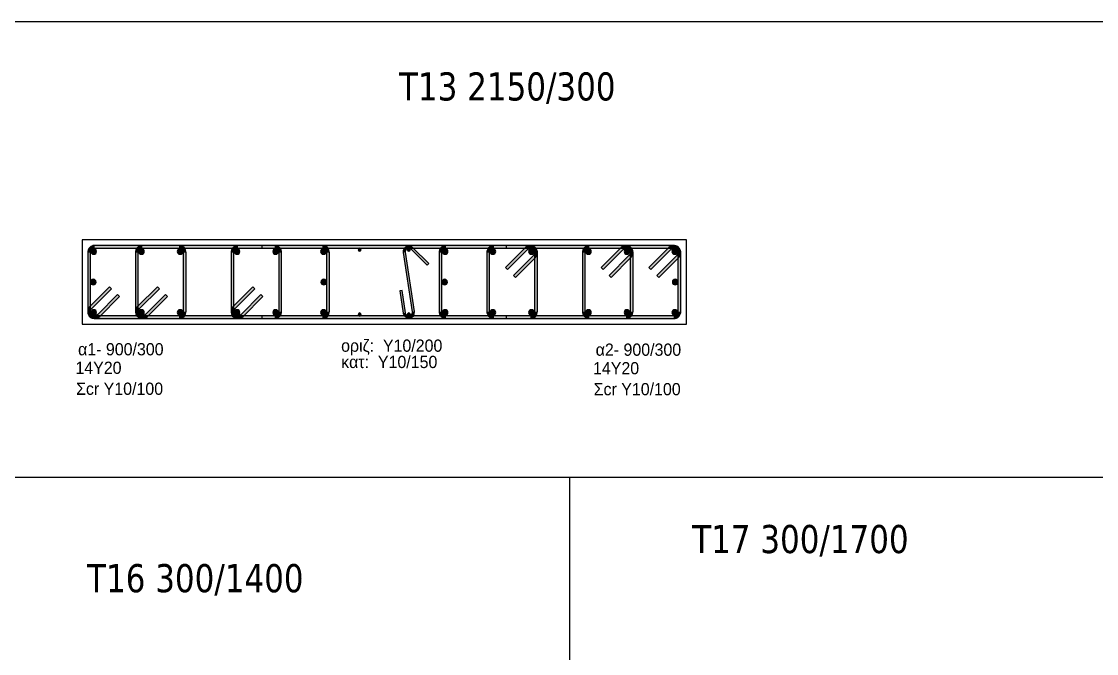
# Model space of a CAD drawing. Header units: millimetres. Extents: x -2171 to 1563, y -1758 to -1505.
# Drawn here: x -568.09 to -548.97, y -1601.49 to -1590.25 of the extents above; entities that cross this region are included whole.
import ezdxf

# ---------------------------------------------------------------- set-up
doc = ezdxf.new("R2010")
doc.units = ezdxf.units.MM
for name, color, linetype in [('-S_TEXT', 3, 'Continuous'), ('Col_Det', 7, 'Continuous'), ('Col_Det_Fill', 7, 'Continuous'), ('Geo_Col_Pro_1', 7, 'Continuous'), ('pinakaki', 153, 'Continuous')]:
    doc.layers.add(name, color=color, linetype=linetype)
doc.styles.add('S1Arl22_b_934_161', font='arial.ttf', dxfattribs={"width": 0.933629, "height": 0.002175})
doc.styles.get("Standard").update_dxf_attribs({"font": 'tahoma.ttf'})

msp = doc.modelspace()

# ---------------------------------------------------------------- hatches: boundary and pattern name
at = {"layer": 'Col_Det_Fill'}
for color, points in [(252, [(-566.7867, -1594.2817), (-566.7867, -1594.2317, 0.4142136), (-566.9117, -1594.3567), (-566.8617, -1594.3567, -0.4142136)]), (12, [(-566.8544, -1594.339, 0.4142136), (-566.8044, -1594.389, 0.4142136), (-566.7544, -1594.339, 0.4142136), (-566.8044, -1594.289, 0.4142136)]), (252, [(-562.7367, -1594.2817), (-562.7367, -1594.2317), (-566.7867, -1594.2317), (-566.7867, -1594.2817)]), (252, [(-565.9367, -1594.2817), (-565.9367, -1594.2317, 0.4142136), (-566.0617, -1594.3567), (-566.0117, -1594.3567, -0.4142136)]), (56, [(-566.0044, -1594.339, 0.4142136), (-565.9544, -1594.389, 0.4142136), (-565.9044, -1594.339, 0.4142136), (-565.9544, -1594.289, 0.4142136)]), (252, [(-565.2867, -1594.2817), (-565.2867, -1594.2317), (-565.9367, -1594.2317), (-565.9367, -1594.2817)]), (56, [(-565.319, -1594.339, 0.4142136), (-565.269, -1594.389, 0.4142136), (-565.219, -1594.339, 0.4142136), (-565.269, -1594.289, 0.4142136)]), (252, [(-565.2117, -1594.3567), (-565.1617, -1594.3567, 0.4142136), (-565.2867, -1594.2317), (-565.2867, -1594.2817, -0.4142136)]), (252, [(-564.2367, -1594.2817), (-564.2367, -1594.2317, 0.4142136), (-564.3617, -1594.3567), (-564.3117, -1594.3567, -0.4142136)]), (56, [(-564.3044, -1594.339, 0.4142136), (-564.2544, -1594.389, 0.4142136), (-564.2044, -1594.339, 0.4142136), (-564.2544, -1594.289, 0.4142136)]), (252, [(-563.5867, -1594.2817), (-563.5867, -1594.2317), (-564.2367, -1594.2317), (-564.2367, -1594.2817)]), (252, [(-559.4601, -1594.2817), (-559.4601, -1594.2317), (-563.8132, -1594.2317), (-563.8132, -1594.2817)]), (56, [(-563.619, -1594.339, 0.4142136), (-563.569, -1594.389, 0.4142136), (-563.519, -1594.339, 0.4142136), (-563.569, -1594.289, 0.4142136)]), (252, [(-563.5117, -1594.3567), (-563.4617, -1594.3567, 0.4142136), (-563.5867, -1594.2317), (-563.5867, -1594.2817, -0.4142136)]), (12, [(-562.769, -1594.339, 0.4142136), (-562.719, -1594.389, 0.4142136), (-562.669, -1594.339, 0.4142136), (-562.719, -1594.289, 0.4142136)]), (252, [(-562.6617, -1594.3567), (-562.6117, -1594.3567, 0.4142136), (-562.7367, -1594.2317), (-562.7367, -1594.2817, -0.4142136)]), (133, [(-562.0989, -1594.3067, 0.4142136), (-562.0739, -1594.3317, 0.4142136), (-562.0489, -1594.3067, 0.4142136), (-562.0739, -1594.2817, 0.4142136)]), (252, [(-561.2983, -1594.3565), (-561.2588, -1594.3506, -0.7233449), (-561.157, -1594.2992), (-561.1287, -1594.271, 0.7233449)]), (133, [(-561.2244, -1594.3067, 0.4142136), (-561.1994, -1594.3317, 0.4142136), (-561.1744, -1594.3067, 0.4142136), (-561.1994, -1594.2817, 0.4142136)]), (252, [(-561.1287, -1594.271), (-561.157, -1594.2992), (-560.8742, -1594.5821), (-560.8459, -1594.5538)]), (252, [(-560.5367, -1594.2817), (-560.5367, -1594.2317, 0.4142136), (-560.6617, -1594.3567), (-560.6117, -1594.3567, -0.4142136)]), (12, [(-560.5044, -1594.339, 0.4142136), (-560.5544, -1594.289, 0.4142136), (-560.6044, -1594.339, 0.4142136), (-560.5544, -1594.389, 0.4142136)]), (252, [(-556.4867, -1594.2817), (-556.4867, -1594.2317), (-560.5367, -1594.2317), (-560.5367, -1594.2817)]), (252, [(-559.6867, -1594.2817), (-559.6867, -1594.2317, 0.4142136), (-559.8117, -1594.3567), (-559.7617, -1594.3567, -0.4142136)]), (56, [(-559.6544, -1594.339, 0.4142136), (-559.7044, -1594.289, 0.4142136), (-559.7544, -1594.339, 0.4142136), (-559.7044, -1594.389, 0.4142136)]), (252, [(-559.0367, -1594.2817), (-559.0367, -1594.2317), (-559.6867, -1594.2317), (-559.6867, -1594.2817)]), (252, [(-559.0897, -1594.3036), (-559.1251, -1594.2683), (-559.4786, -1594.6218), (-559.4433, -1594.6572)]), (252, [(-558.9617, -1594.3567), (-558.9117, -1594.3567, 0.6681786), (-559.1251, -1594.2683), (-559.0897, -1594.3036, -0.6681786)]), (56, [(-558.969, -1594.339, 0.4142136), (-559.019, -1594.289, 0.4142136), (-559.069, -1594.339, 0.4142136), (-559.019, -1594.389, 0.4142136)]), (252, [(-558.9836, -1594.4097), (-558.9483, -1594.4451, 0.6681786), (-559.0367, -1594.2317), (-559.0367, -1594.2817, -0.6681786)]), (252, [(-557.9867, -1594.2817), (-557.9867, -1594.2317, 0.4142136), (-558.1117, -1594.3567), (-558.0617, -1594.3567, -0.4142136)]), (56, [(-557.9544, -1594.339, 0.4142136), (-558.0044, -1594.289, 0.4142136), (-558.0544, -1594.339, 0.4142136), (-558.0044, -1594.389, 0.4142136)]), (252, [(-557.3367, -1594.2817), (-557.3367, -1594.2317), (-557.9867, -1594.2317), (-557.9867, -1594.2817)]), (252, [(-557.3897, -1594.3036), (-557.4251, -1594.2683), (-557.7786, -1594.6218), (-557.7433, -1594.6572)]), (252, [(-557.2617, -1594.3567), (-557.2117, -1594.3567, 0.6681786), (-557.4251, -1594.2683), (-557.3897, -1594.3036, -0.6681786)]), (56, [(-557.269, -1594.339, 0.4142136), (-557.319, -1594.289, 0.4142136), (-557.369, -1594.339, 0.4142136), (-557.319, -1594.389, 0.4142136)]), (252, [(-557.2836, -1594.4097), (-557.2483, -1594.4451, 0.6681786), (-557.3367, -1594.2317), (-557.3367, -1594.2817, -0.6681786)]), (252, [(-556.5397, -1594.3036), (-556.5751, -1594.2683), (-556.9286, -1594.6218), (-556.8933, -1594.6572)]), (252, [(-556.4117, -1594.3567), (-556.3617, -1594.3567, 0.6681786), (-556.5751, -1594.2683), (-556.5397, -1594.3036, -0.6681786)]), (12, [(-556.419, -1594.339, 0.4142136), (-556.469, -1594.289, 0.4142136), (-556.519, -1594.339, 0.4142136), (-556.469, -1594.389, 0.4142136)]), (252, [(-556.4336, -1594.4097), (-556.3983, -1594.4451, 0.6681786), (-556.4867, -1594.2317), (-556.4867, -1594.2817, -0.6681786)]), (252, [(-566.8617, -1594.3567), (-566.9117, -1594.3567), (-566.9117, -1595.4067), (-566.8617, -1595.4067)]), (252, [(-566.0117, -1594.3567), (-566.0617, -1594.3567), (-566.0617, -1595.4067), (-566.0117, -1595.4067)]), (252, [(-565.2117, -1595.4067), (-565.1617, -1595.4067), (-565.1617, -1594.3567), (-565.2117, -1594.3567)]), (252, [(-564.3117, -1594.3567), (-564.3617, -1594.3567), (-564.3617, -1595.4067), (-564.3117, -1595.4067)]), (252, [(-563.5117, -1595.4067), (-563.4617, -1595.4067), (-563.4617, -1594.3567), (-563.5117, -1594.3567)]), (252, [(-562.6617, -1595.4067), (-562.6117, -1595.4067), (-562.6117, -1594.3567), (-562.6617, -1594.3567)]), (252, [(-561.1401, -1595.4128), (-561.1005, -1595.4069), (-561.2588, -1594.3506), (-561.2983, -1594.3565)]), (252, [(-560.6117, -1594.3567), (-560.6617, -1594.3567), (-560.6617, -1595.4067), (-560.6117, -1595.4067)]), (252, [(-559.7617, -1594.3567), (-559.8117, -1594.3567), (-559.8117, -1595.4067), (-559.7617, -1595.4067)]), (252, [(-559.3372, -1594.7633), (-559.3018, -1594.7986), (-558.9483, -1594.4451), (-558.9836, -1594.4097)]), (252, [(-558.9617, -1595.4067), (-558.9117, -1595.4067), (-558.9117, -1594.3567), (-558.9617, -1594.3567)]), (252, [(-558.0617, -1594.3567), (-558.1117, -1594.3567), (-558.1117, -1595.4067), (-558.0617, -1595.4067)]), (252, [(-557.6372, -1594.7633), (-557.6018, -1594.7986), (-557.2483, -1594.4451), (-557.2836, -1594.4097)]), (252, [(-557.2617, -1595.4067), (-557.2117, -1595.4067), (-557.2117, -1594.3567), (-557.2617, -1594.3567)]), (252, [(-556.7872, -1594.7633), (-556.7518, -1594.7986), (-556.3983, -1594.4451), (-556.4336, -1594.4097)]), (252, [(-556.4117, -1595.4067), (-556.3617, -1595.4067), (-556.3617, -1594.3567), (-556.4117, -1594.3567)]), (12, [(-566.8617, -1594.8817, 0.4142136), (-566.8117, -1594.9317, 0.4142136), (-566.7617, -1594.8817, 0.4142136), (-566.8117, -1594.8317, 0.4142136)]), (12, [(-562.7617, -1594.8816, 0.4142136), (-562.7117, -1594.9316, 0.4142136), (-562.6617, -1594.8816, 0.4142136), (-562.7117, -1594.8316, 0.4142136)]), (12, [(-560.5117, -1594.8817, 0.4142136), (-560.5617, -1594.8317, 0.4142136), (-560.6117, -1594.8817, 0.4142136), (-560.5617, -1594.9317, 0.4142136)]), (12, [(-556.4117, -1594.8816, 0.4142136), (-556.4617, -1594.8316, 0.4142136), (-556.5117, -1594.8816, 0.4142136), (-556.4617, -1594.9316, 0.4142136)]), (252, [(-566.4862, -1595.0001), (-566.5215, -1594.9647), (-566.8751, -1595.3183), (-566.8397, -1595.3536)]), (252, [(-565.6362, -1595.0001), (-565.6715, -1594.9647), (-566.0251, -1595.3183), (-565.9897, -1595.3536)]), (252, [(-563.9362, -1595.0001), (-563.9715, -1594.9647), (-564.3251, -1595.3183), (-564.2897, -1595.3536)]), (252, [(-561.318, -1595.035), (-561.3576, -1595.0409), (-561.2983, -1595.4365), (-561.2588, -1595.4306)]), (252, [(-566.7336, -1595.4597), (-566.6983, -1595.4951), (-566.3447, -1595.1415), (-566.3801, -1595.1062)]), (252, [(-565.8836, -1595.4597), (-565.8483, -1595.4951), (-565.4947, -1595.1415), (-565.5301, -1595.1062)]), (252, [(-564.1836, -1595.4597), (-564.1483, -1595.4951), (-563.7947, -1595.1415), (-563.8301, -1595.1062)]), (252, [(-566.8397, -1595.3536), (-566.8751, -1595.3183, 0.6681786), (-566.7867, -1595.5317), (-566.7867, -1595.4817, -0.6681786)]), (252, [(-566.8617, -1595.4067), (-566.9117, -1595.4067, 0.6681786), (-566.6983, -1595.4951), (-566.7336, -1595.4597, -0.6681786)]), (12, [(-566.8544, -1595.4243, 0.4142136), (-566.8044, -1595.4743, 0.4142136), (-566.7544, -1595.4243, 0.4142136), (-566.8044, -1595.3743, 0.4142136)]), (252, [(-565.9897, -1595.3536), (-566.0251, -1595.3183, 0.6681786), (-565.9367, -1595.5317), (-565.9367, -1595.4817, -0.6681786)]), (252, [(-566.0117, -1595.4067), (-566.0617, -1595.4067, 0.6681786), (-565.8483, -1595.4951), (-565.8836, -1595.4597, -0.6681786)]), (56, [(-566.0044, -1595.4243, 0.4142136), (-565.9544, -1595.4743, 0.4142136), (-565.9044, -1595.4243, 0.4142136), (-565.9544, -1595.3743, 0.4142136)]), (56, [(-565.319, -1595.4243, 0.4142136), (-565.269, -1595.4743, 0.4142136), (-565.219, -1595.4243, 0.4142136), (-565.269, -1595.3743, 0.4142136)]), (252, [(-565.2867, -1595.4817), (-565.2867, -1595.5317, 0.4142136), (-565.1617, -1595.4067), (-565.2117, -1595.4067, -0.4142136)]), (252, [(-564.2897, -1595.3536), (-564.3251, -1595.3183, 0.6681786), (-564.2367, -1595.5317), (-564.2367, -1595.4817, -0.6681786)]), (252, [(-564.3117, -1595.4067), (-564.3617, -1595.4067, 0.6681786), (-564.1483, -1595.4951), (-564.1836, -1595.4597, -0.6681786)]), (56, [(-564.3044, -1595.4243, 0.4142136), (-564.2544, -1595.4743, 0.4142136), (-564.2044, -1595.4243, 0.4142136), (-564.2544, -1595.3743, 0.4142136)]), (56, [(-563.619, -1595.4243, 0.4142136), (-563.569, -1595.4743, 0.4142136), (-563.519, -1595.4243, 0.4142136), (-563.569, -1595.3743, 0.4142136)]), (252, [(-563.5867, -1595.4817), (-563.5867, -1595.5317, 0.4142136), (-563.4617, -1595.4067), (-563.5117, -1595.4067, -0.4142136)]), (12, [(-562.769, -1595.4243, 0.4142136), (-562.719, -1595.4743, 0.4142136), (-562.669, -1595.4243, 0.4142136), (-562.719, -1595.3743, 0.4142136)]), (252, [(-562.7367, -1595.4817), (-562.7367, -1595.5317, 0.4142136), (-562.6117, -1595.4067), (-562.6617, -1595.4067, -0.4142136)]), (133, [(-562.0989, -1595.4567, 0.4142136), (-562.0739, -1595.4817, 0.4142136), (-562.0489, -1595.4567, 0.4142136), (-562.0739, -1595.4317, 0.4142136)]), (252, [(-561.2588, -1595.4306), (-561.2983, -1595.4365, 1), (-561.1005, -1595.4069), (-561.1401, -1595.4128, -1)]), (133, [(-561.2244, -1595.4567, 0.4142136), (-561.1994, -1595.4817, 0.4142136), (-561.1744, -1595.4567, 0.4142136), (-561.1994, -1595.4317, 0.4142136)]), (252, [(-560.6117, -1595.4067), (-560.6617, -1595.4067, 0.4142136), (-560.5367, -1595.5317), (-560.5367, -1595.4817, -0.4142136)]), (12, [(-560.5044, -1595.4243, 0.4142136), (-560.5544, -1595.3743, 0.4142136), (-560.6044, -1595.4243, 0.4142136), (-560.5544, -1595.4743, 0.4142136)]), (252, [(-559.7617, -1595.4067), (-559.8117, -1595.4067, 0.4142136), (-559.6867, -1595.5317), (-559.6867, -1595.4817, -0.4142136)]), (56, [(-559.6544, -1595.4243, 0.4142136), (-559.7044, -1595.3743, 0.4142136), (-559.7544, -1595.4243, 0.4142136), (-559.7044, -1595.4743, 0.4142136)]), (56, [(-558.969, -1595.4243, 0.4142136), (-559.019, -1595.3743, 0.4142136), (-559.069, -1595.4243, 0.4142136), (-559.019, -1595.4743, 0.4142136)]), (252, [(-559.0367, -1595.4817), (-559.0367, -1595.5317, 0.4142136), (-558.9117, -1595.4067), (-558.9617, -1595.4067, -0.4142136)]), (252, [(-558.0617, -1595.4067), (-558.1117, -1595.4067, 0.4142136), (-557.9867, -1595.5317), (-557.9867, -1595.4817, -0.4142136)]), (56, [(-557.9544, -1595.4243, 0.4142136), (-558.0044, -1595.3743, 0.4142136), (-558.0544, -1595.4243, 0.4142136), (-558.0044, -1595.4743, 0.4142136)]), (56, [(-557.269, -1595.4243, 0.4142136), (-557.319, -1595.3743, 0.4142136), (-557.369, -1595.4243, 0.4142136), (-557.319, -1595.4743, 0.4142136)]), (252, [(-557.3367, -1595.4817), (-557.3367, -1595.5317, 0.4142136), (-557.2117, -1595.4067), (-557.2617, -1595.4067, -0.4142136)]), (12, [(-556.419, -1595.4243, 0.4142136), (-556.469, -1595.3743, 0.4142136), (-556.519, -1595.4243, 0.4142136), (-556.469, -1595.4743, 0.4142136)]), (252, [(-556.4867, -1595.4817), (-556.4867, -1595.5317, 0.4142136), (-556.3617, -1595.4067), (-556.4117, -1595.4067, -0.4142136)]), (252, [(-566.7867, -1595.4817), (-566.7867, -1595.5317), (-562.7367, -1595.5317), (-562.7367, -1595.4817)]), (252, [(-565.9367, -1595.4817), (-565.9367, -1595.5317), (-565.2867, -1595.5317), (-565.2867, -1595.4817)]), (252, [(-564.2367, -1595.4817), (-564.2367, -1595.5317), (-563.5867, -1595.5317), (-563.5867, -1595.4817)]), (252, [(-563.8132, -1595.4817), (-563.8132, -1595.5317), (-559.4601, -1595.5317), (-559.4601, -1595.4817)]), (252, [(-560.5367, -1595.4817), (-560.5367, -1595.5317), (-556.4867, -1595.5317), (-556.4867, -1595.4817)]), (252, [(-559.6867, -1595.4817), (-559.6867, -1595.5317), (-559.0367, -1595.5317), (-559.0367, -1595.4817)]), (252, [(-557.9867, -1595.4817), (-557.9867, -1595.5317), (-557.3367, -1595.5317), (-557.3367, -1595.4817)])]:
    msp.add_hatch(color=color, dxfattribs=at).paths.add_polyline_path(points)

# ---------------------------------------------------------------- linework, layer by layer
at = {"layer": '-S_TEXT', "ltscale": 5}
msp.add_lwpolyline([(-587.864, -1590.2497), (-529.7165, -1590.2497), (-529.7165, -1630.2944), (-587.864, -1630.2944)], close=True, dxfattribs=at)
at = {"layer": 'Col_Det', "color": 7}
for points in [[(-556.2617, -1594.1317), (-567.0117, -1594.1317)], [(-567.0117, -1594.1317), (-567.0117, -1595.6317)], [(-562.7367, -1594.2317), (-566.7867, -1594.2317)], [(-566.7867, -1594.2817), (-562.7367, -1594.2817)], [(-565.2867, -1594.2317), (-565.9367, -1594.2317)], [(-565.9367, -1594.2817), (-565.2867, -1594.2817)], [(-563.5867, -1594.2317), (-564.2367, -1594.2317)], [(-564.2367, -1594.2817), (-563.5867, -1594.2817)], [(-559.4601, -1594.2317), (-563.8132, -1594.2317)], [(-563.8132, -1594.2317), (-563.8132, -1594.2817)], [(-563.8132, -1594.2817), (-559.4601, -1594.2817)], [(-560.8459, -1594.5538), (-561.1287, -1594.271)], [(-556.4867, -1594.2317), (-560.5367, -1594.2317)], [(-560.5367, -1594.2817), (-556.4867, -1594.2817)], [(-559.0367, -1594.2317), (-559.6867, -1594.2317)], [(-559.6867, -1594.2817), (-559.0367, -1594.2817)], [(-559.1251, -1594.2683), (-559.4786, -1594.6218)], [(-559.4601, -1594.2817), (-559.4601, -1594.2317)], [(-557.3367, -1594.2317), (-557.9867, -1594.2317)], [(-557.9867, -1594.2817), (-557.3367, -1594.2817)], [(-557.4251, -1594.2683), (-557.7786, -1594.6218)], [(-556.5751, -1594.2683), (-556.9286, -1594.6218)], [(-556.2617, -1595.6317), (-556.2617, -1594.1317)], [(-566.9117, -1594.3567), (-566.9117, -1595.4067)], [(-566.8617, -1595.4067), (-566.8617, -1594.3567)], [(-566.0617, -1594.3567), (-566.0617, -1595.4067)], [(-566.0117, -1595.4067), (-566.0117, -1594.3567)], [(-565.2117, -1594.3567), (-565.2117, -1595.4067)], [(-565.1617, -1595.4067), (-565.1617, -1594.3567)], [(-564.3617, -1594.3567), (-564.3617, -1595.4067)], [(-564.3117, -1595.4067), (-564.3117, -1594.3567)], [(-563.5117, -1594.3567), (-563.5117, -1595.4067)], [(-563.4617, -1595.4067), (-563.4617, -1594.3567)], [(-562.6617, -1594.3567), (-562.6617, -1595.4067)], [(-562.6117, -1595.4067), (-562.6117, -1594.3567)], [(-561.2983, -1594.3565), (-561.1401, -1595.4128)], [(-561.1005, -1595.4069), (-561.2588, -1594.3506)], [(-561.157, -1594.2992), (-560.8742, -1594.5821)], [(-560.6617, -1594.3567), (-560.6617, -1595.4067)], [(-560.6117, -1595.4067), (-560.6117, -1594.3567)], [(-559.8117, -1594.3567), (-559.8117, -1595.4067)], [(-559.7617, -1595.4067), (-559.7617, -1594.3567)], [(-559.4433, -1594.6572), (-559.0897, -1594.3036)], [(-558.9836, -1594.4097), (-559.3372, -1594.7633)], [(-559.3018, -1594.7986), (-558.9483, -1594.4451)], [(-558.9617, -1594.3567), (-558.9617, -1595.4067)], [(-558.9117, -1595.4067), (-558.9117, -1594.3567)], [(-558.1117, -1594.3567), (-558.1117, -1595.4067)], [(-558.0617, -1595.4067), (-558.0617, -1594.3567)], [(-557.7433, -1594.6572), (-557.3897, -1594.3036)], [(-557.2836, -1594.4097), (-557.6372, -1594.7633)], [(-557.6018, -1594.7986), (-557.2483, -1594.4451)], [(-557.2617, -1594.3567), (-557.2617, -1595.4067)], [(-557.2117, -1595.4067), (-557.2117, -1594.3567)], [(-556.8933, -1594.6572), (-556.5397, -1594.3036)], [(-556.4336, -1594.4097), (-556.7872, -1594.7633)], [(-556.7518, -1594.7986), (-556.3983, -1594.4451)], [(-556.4117, -1594.3567), (-556.4117, -1595.4067)], [(-556.3617, -1595.4067), (-556.3617, -1594.3567)], [(-560.8742, -1594.5821), (-560.8459, -1594.5538)], [(-559.4786, -1594.6218), (-559.4433, -1594.6572)], [(-557.7786, -1594.6218), (-557.7433, -1594.6572)], [(-556.9286, -1594.6218), (-556.8933, -1594.6572)], [(-559.3372, -1594.7633), (-559.3018, -1594.7986)], [(-557.6372, -1594.7633), (-557.6018, -1594.7986)], [(-556.7872, -1594.7633), (-556.7518, -1594.7986)], [(-566.5215, -1594.9647), (-566.8751, -1595.3183)], [(-566.8397, -1595.3536), (-566.4862, -1595.0001)], [(-566.4862, -1595.0001), (-566.5215, -1594.9647)], [(-565.6715, -1594.9647), (-566.0251, -1595.3183)], [(-565.9897, -1595.3536), (-565.6362, -1595.0001)], [(-565.6362, -1595.0001), (-565.6715, -1594.9647)], [(-563.9715, -1594.9647), (-564.3251, -1595.3183)], [(-564.2897, -1595.3536), (-563.9362, -1595.0001)], [(-563.9362, -1595.0001), (-563.9715, -1594.9647)], [(-561.318, -1595.035), (-561.3576, -1595.0409)], [(-561.3576, -1595.0409), (-561.2983, -1595.4365)], [(-561.2588, -1595.4306), (-561.318, -1595.035)], [(-566.3801, -1595.1062), (-566.7336, -1595.4597)], [(-566.6983, -1595.4951), (-566.3447, -1595.1415)], [(-566.3447, -1595.1415), (-566.3801, -1595.1062)], [(-565.5301, -1595.1062), (-565.8836, -1595.4597)], [(-565.8483, -1595.4951), (-565.4947, -1595.1415)], [(-565.4947, -1595.1415), (-565.5301, -1595.1062)], [(-563.8301, -1595.1062), (-564.1836, -1595.4597)], [(-564.1483, -1595.4951), (-563.7947, -1595.1415)], [(-563.7947, -1595.1415), (-563.8301, -1595.1062)], [(-567.0117, -1595.6317), (-556.2617, -1595.6317)], [(-562.7367, -1595.4817), (-566.7867, -1595.4817)], [(-566.7867, -1595.5317), (-562.7367, -1595.5317)], [(-565.2867, -1595.4817), (-565.9367, -1595.4817)], [(-565.9367, -1595.5317), (-565.2867, -1595.5317)], [(-563.5867, -1595.4817), (-564.2367, -1595.4817)], [(-564.2367, -1595.5317), (-563.5867, -1595.5317)], [(-563.8132, -1595.4817), (-563.8132, -1595.5317)], [(-559.4601, -1595.4817), (-563.8132, -1595.4817)], [(-563.8132, -1595.5317), (-559.4601, -1595.5317)], [(-556.4867, -1595.4817), (-560.5367, -1595.4817)], [(-560.5367, -1595.5317), (-556.4867, -1595.5317)], [(-559.0367, -1595.4817), (-559.6867, -1595.4817)], [(-559.6867, -1595.5317), (-559.0367, -1595.5317)], [(-559.4601, -1595.5317), (-559.4601, -1595.4817)], [(-557.3367, -1595.4817), (-557.9867, -1595.4817)], [(-557.9867, -1595.5317), (-557.3367, -1595.5317)]]:
    msp.add_lwpolyline(points, dxfattribs=at)
for points in [[(-566.7867, -1594.2317, 0.4142136), (-566.9117, -1594.3567)], [(-566.8617, -1594.3567, -0.4142136), (-566.7867, -1594.2817, -0.4142136)], [(-566.8044, -1594.289, 0.4142136), (-566.8544, -1594.339, 0.4142136)], [(-566.7544, -1594.339, 0.4142136), (-566.8044, -1594.289, 0.4142136)], [(-565.9367, -1594.2317, 0.4142136), (-566.0617, -1594.3567)], [(-566.0117, -1594.3567, -0.4142136), (-565.9367, -1594.2817, -0.4142136)], [(-565.9544, -1594.289, 0.4142136), (-566.0044, -1594.339, 0.4142136)], [(-565.9044, -1594.339, 0.4142136), (-565.9544, -1594.289, 0.4142136)], [(-565.269, -1594.289, 0.4142136), (-565.319, -1594.339, 0.4142136)], [(-565.1617, -1594.3567, 0.4142136), (-565.2867, -1594.2317)], [(-565.2867, -1594.2817, -0.4142136), (-565.2117, -1594.3567, -0.4142136)], [(-565.219, -1594.339, 0.4142136), (-565.269, -1594.289, 0.4142136)], [(-564.2367, -1594.2317, 0.4142136), (-564.3617, -1594.3567)], [(-564.3117, -1594.3567, -0.4142136), (-564.2367, -1594.2817, -0.4142136)], [(-564.2544, -1594.289, 0.4142136), (-564.3044, -1594.339, 0.4142136)], [(-564.2044, -1594.339, 0.4142136), (-564.2544, -1594.289, 0.4142136)], [(-563.569, -1594.289, 0.4142136), (-563.619, -1594.339, 0.4142136)], [(-563.4617, -1594.3567, 0.4142136), (-563.5867, -1594.2317)], [(-563.5867, -1594.2817, -0.4142136), (-563.5117, -1594.3567, -0.4142136)], [(-563.519, -1594.339, 0.4142136), (-563.569, -1594.289, 0.4142136)], [(-562.719, -1594.289, 0.4142136), (-562.769, -1594.339, 0.4142136)], [(-562.6117, -1594.3567, 0.4142136), (-562.7367, -1594.2317)], [(-562.7367, -1594.2817, -0.4142136), (-562.6617, -1594.3567, -0.4142136)], [(-562.669, -1594.339, 0.4142136), (-562.719, -1594.289, 0.4142136)], [(-562.0739, -1594.2817, 0.4142136), (-562.0989, -1594.3067, 0.4142136)], [(-562.0489, -1594.3067, 0.4142136), (-562.0739, -1594.2817, 0.4142136)], [(-561.1287, -1594.271, 0.7233449), (-561.2983, -1594.3565, 0.7233449)], [(-561.2588, -1594.3506, -0.7233449), (-561.157, -1594.2992)], [(-561.1994, -1594.2817, 0.4142136), (-561.2244, -1594.3067, 0.4142136)], [(-561.1744, -1594.3067, 0.4142136), (-561.1994, -1594.2817, 0.4142136)], [(-560.5367, -1594.2317, 0.4142136), (-560.6617, -1594.3567)], [(-560.6117, -1594.3567, -0.4142136), (-560.5367, -1594.2817, -0.4142136)], [(-560.5544, -1594.289, 0.4142136), (-560.6044, -1594.339, 0.4142136)], [(-560.5044, -1594.339, 0.4142136), (-560.5544, -1594.289, 0.4142136)], [(-559.6867, -1594.2317, 0.4142136), (-559.8117, -1594.3567)], [(-559.7617, -1594.3567, -0.4142136), (-559.6867, -1594.2817, -0.4142136)], [(-559.7044, -1594.289, 0.4142136), (-559.7544, -1594.339, 0.4142136)], [(-559.6544, -1594.339, 0.4142136), (-559.7044, -1594.289, 0.4142136)], [(-558.9117, -1594.3567, 0.6681786), (-559.1251, -1594.2683)], [(-559.0897, -1594.3036, -0.6681786), (-558.9617, -1594.3567, -0.6681786)], [(-559.019, -1594.289, 0.4142136), (-559.069, -1594.339, 0.4142136)], [(-558.9483, -1594.4451, 0.6681786), (-559.0367, -1594.2317)], [(-559.0367, -1594.2817, -0.6681786), (-558.9836, -1594.4097, -0.6681786)], [(-558.969, -1594.339, 0.4142136), (-559.019, -1594.289, 0.4142136)], [(-557.9867, -1594.2317, 0.4142136), (-558.1117, -1594.3567)], [(-558.0617, -1594.3567, -0.4142136), (-557.9867, -1594.2817, -0.4142136)], [(-558.0044, -1594.289, 0.4142136), (-558.0544, -1594.339, 0.4142136)], [(-557.9544, -1594.339, 0.4142136), (-558.0044, -1594.289, 0.4142136)], [(-557.2117, -1594.3567, 0.6681786), (-557.4251, -1594.2683)], [(-557.3897, -1594.3036, -0.6681786), (-557.2617, -1594.3567, -0.6681786)], [(-557.319, -1594.289, 0.4142136), (-557.369, -1594.339, 0.4142136)], [(-557.2483, -1594.4451, 0.6681786), (-557.3367, -1594.2317)], [(-557.3367, -1594.2817, -0.6681786), (-557.2836, -1594.4097, -0.6681786)], [(-557.269, -1594.339, 0.4142136), (-557.319, -1594.289, 0.4142136)], [(-556.3617, -1594.3567, 0.6681786), (-556.5751, -1594.2683)], [(-556.5397, -1594.3036, -0.6681786), (-556.4117, -1594.3567, -0.6681786)], [(-556.469, -1594.289, 0.4142136), (-556.519, -1594.339, 0.4142136)], [(-556.3983, -1594.4451, 0.6681786), (-556.4867, -1594.2317)], [(-556.4867, -1594.2817, -0.6681786), (-556.4336, -1594.4097, -0.6681786)], [(-556.419, -1594.339, 0.4142136), (-556.469, -1594.289, 0.4142136)], [(-566.8544, -1594.339, 0.4142136), (-566.8044, -1594.389, 0.4142136)], [(-566.8044, -1594.389, 0.4142136), (-566.7544, -1594.339, 0.4142136)], [(-566.0044, -1594.339, 0.4142136), (-565.9544, -1594.389, 0.4142136)], [(-565.9544, -1594.389, 0.4142136), (-565.9044, -1594.339, 0.4142136)], [(-565.319, -1594.339, 0.4142136), (-565.269, -1594.389, 0.4142136)], [(-565.269, -1594.389, 0.4142136), (-565.219, -1594.339, 0.4142136)], [(-564.3044, -1594.339, 0.4142136), (-564.2544, -1594.389, 0.4142136)], [(-564.2544, -1594.389, 0.4142136), (-564.2044, -1594.339, 0.4142136)], [(-563.619, -1594.339, 0.4142136), (-563.569, -1594.389, 0.4142136)], [(-563.569, -1594.389, 0.4142136), (-563.519, -1594.339, 0.4142136)], [(-562.769, -1594.339, 0.4142136), (-562.719, -1594.389, 0.4142136)], [(-562.719, -1594.389, 0.4142136), (-562.669, -1594.339, 0.4142136)], [(-562.0989, -1594.3067, 0.4142136), (-562.0739, -1594.3317, 0.4142136)], [(-562.0739, -1594.3317, 0.4142136), (-562.0489, -1594.3067, 0.4142136)], [(-561.2244, -1594.3067, 0.4142136), (-561.1994, -1594.3317, 0.4142136)], [(-561.1994, -1594.3317, 0.4142136), (-561.1744, -1594.3067, 0.4142136)], [(-560.6044, -1594.339, 0.4142136), (-560.5544, -1594.389, 0.4142136)], [(-560.5544, -1594.389, 0.4142136), (-560.5044, -1594.339, 0.4142136)], [(-559.7544, -1594.339, 0.4142136), (-559.7044, -1594.389, 0.4142136)], [(-559.7044, -1594.389, 0.4142136), (-559.6544, -1594.339, 0.4142136)], [(-559.069, -1594.339, 0.4142136), (-559.019, -1594.389, 0.4142136)], [(-559.019, -1594.389, 0.4142136), (-558.969, -1594.339, 0.4142136)], [(-558.0544, -1594.339, 0.4142136), (-558.0044, -1594.389, 0.4142136)], [(-558.0044, -1594.389, 0.4142136), (-557.9544, -1594.339, 0.4142136)], [(-557.369, -1594.339, 0.4142136), (-557.319, -1594.389, 0.4142136)], [(-557.319, -1594.389, 0.4142136), (-557.269, -1594.339, 0.4142136)], [(-556.519, -1594.339, 0.4142136), (-556.469, -1594.389, 0.4142136)], [(-556.469, -1594.389, 0.4142136), (-556.419, -1594.339, 0.4142136)], [(-566.8117, -1594.8317, 0.4142136), (-566.8617, -1594.8817, 0.4142136)], [(-566.7617, -1594.8817, 0.4142136), (-566.8117, -1594.8317, 0.4142136)], [(-562.7117, -1594.8316, 0.4142136), (-562.7617, -1594.8816, 0.4142136)], [(-562.6617, -1594.8816, 0.4142136), (-562.7117, -1594.8316, 0.4142136)], [(-560.5617, -1594.8317, 0.4142136), (-560.6117, -1594.8817, 0.4142136)], [(-560.5117, -1594.8817, 0.4142136), (-560.5617, -1594.8317, 0.4142136)], [(-556.4617, -1594.8316, 0.4142136), (-556.5117, -1594.8816, 0.4142136)], [(-556.4117, -1594.8816, 0.4142136), (-556.4617, -1594.8316, 0.4142136)], [(-566.8617, -1594.8817, 0.4142136), (-566.8117, -1594.9317, 0.4142136)], [(-566.8117, -1594.9317, 0.4142136), (-566.7617, -1594.8817, 0.4142136)], [(-562.7617, -1594.8816, 0.4142136), (-562.7117, -1594.9316, 0.4142136)], [(-562.7117, -1594.9316, 0.4142136), (-562.6617, -1594.8816, 0.4142136)], [(-560.6117, -1594.8817, 0.4142136), (-560.5617, -1594.9317, 0.4142136)], [(-560.5617, -1594.9317, 0.4142136), (-560.5117, -1594.8817, 0.4142136)], [(-556.5117, -1594.8816, 0.4142136), (-556.4617, -1594.9316, 0.4142136)], [(-556.4617, -1594.9316, 0.4142136), (-556.4117, -1594.8816, 0.4142136)], [(-566.8751, -1595.3183, 0.6681786), (-566.7867, -1595.5317)], [(-566.9117, -1595.4067, 0.6681786), (-566.6983, -1595.4951)], [(-566.7867, -1595.4817, -0.6681786), (-566.8397, -1595.3536, -0.6681786)], [(-566.7336, -1595.4597, -0.6681786), (-566.8617, -1595.4067, -0.6681786)], [(-566.8044, -1595.3743, 0.4142136), (-566.8544, -1595.4243, 0.4142136)], [(-566.8544, -1595.4243, 0.4142136), (-566.8044, -1595.4743, 0.4142136)], [(-566.7544, -1595.4243, 0.4142136), (-566.8044, -1595.3743, 0.4142136)], [(-566.8044, -1595.4743, 0.4142136), (-566.7544, -1595.4243, 0.4142136)], [(-566.0251, -1595.3183, 0.6681786), (-565.9367, -1595.5317)], [(-566.0617, -1595.4067, 0.6681786), (-565.8483, -1595.4951)], [(-565.9367, -1595.4817, -0.6681786), (-565.9897, -1595.3536, -0.6681786)], [(-565.8836, -1595.4597, -0.6681786), (-566.0117, -1595.4067, -0.6681786)], [(-565.9544, -1595.3743, 0.4142136), (-566.0044, -1595.4243, 0.4142136)], [(-566.0044, -1595.4243, 0.4142136), (-565.9544, -1595.4743, 0.4142136)], [(-565.9044, -1595.4243, 0.4142136), (-565.9544, -1595.3743, 0.4142136)], [(-565.9544, -1595.4743, 0.4142136), (-565.9044, -1595.4243, 0.4142136)], [(-565.269, -1595.3743, 0.4142136), (-565.319, -1595.4243, 0.4142136)], [(-565.319, -1595.4243, 0.4142136), (-565.269, -1595.4743, 0.4142136)], [(-565.2867, -1595.5317, 0.4142136), (-565.1617, -1595.4067)], [(-565.2117, -1595.4067, -0.4142136), (-565.2867, -1595.4817, -0.4142136)], [(-565.219, -1595.4243, 0.4142136), (-565.269, -1595.3743, 0.4142136)], [(-565.269, -1595.4743, 0.4142136), (-565.219, -1595.4243, 0.4142136)], [(-564.3251, -1595.3183, 0.6681786), (-564.2367, -1595.5317)], [(-564.3617, -1595.4067, 0.6681786), (-564.1483, -1595.4951)], [(-564.2367, -1595.4817, -0.6681786), (-564.2897, -1595.3536, -0.6681786)], [(-564.1836, -1595.4597, -0.6681786), (-564.3117, -1595.4067, -0.6681786)], [(-564.2544, -1595.3743, 0.4142136), (-564.3044, -1595.4243, 0.4142136)], [(-564.3044, -1595.4243, 0.4142136), (-564.2544, -1595.4743, 0.4142136)], [(-564.2044, -1595.4243, 0.4142136), (-564.2544, -1595.3743, 0.4142136)], [(-564.2544, -1595.4743, 0.4142136), (-564.2044, -1595.4243, 0.4142136)], [(-563.569, -1595.3743, 0.4142136), (-563.619, -1595.4243, 0.4142136)], [(-563.619, -1595.4243, 0.4142136), (-563.569, -1595.4743, 0.4142136)], [(-563.5867, -1595.5317, 0.4142136), (-563.4617, -1595.4067)], [(-563.5117, -1595.4067, -0.4142136), (-563.5867, -1595.4817, -0.4142136)], [(-563.519, -1595.4243, 0.4142136), (-563.569, -1595.3743, 0.4142136)], [(-563.569, -1595.4743, 0.4142136), (-563.519, -1595.4243, 0.4142136)], [(-562.719, -1595.3743, 0.4142136), (-562.769, -1595.4243, 0.4142136)], [(-562.769, -1595.4243, 0.4142136), (-562.719, -1595.4743, 0.4142136)], [(-562.7367, -1595.5317, 0.4142136), (-562.6117, -1595.4067)], [(-562.6617, -1595.4067, -0.4142136), (-562.7367, -1595.4817, -0.4142136)], [(-562.669, -1595.4243, 0.4142136), (-562.719, -1595.3743, 0.4142136)], [(-562.719, -1595.4743, 0.4142136), (-562.669, -1595.4243, 0.4142136)], [(-562.0739, -1595.4317, 0.4142136), (-562.0989, -1595.4567, 0.4142136)], [(-562.0489, -1595.4567, 0.4142136), (-562.0739, -1595.4317, 0.4142136)], [(-561.2983, -1595.4365, 1), (-561.1005, -1595.4069)], [(-561.1401, -1595.4128, -1), (-561.2588, -1595.4306, -1)], [(-561.1994, -1595.4317, 0.4142136), (-561.2244, -1595.4567, 0.4142136)], [(-561.1744, -1595.4567, 0.4142136), (-561.1994, -1595.4317, 0.4142136)], [(-560.6617, -1595.4067, 0.4142136), (-560.5367, -1595.5317)], [(-560.5367, -1595.4817, -0.4142136), (-560.6117, -1595.4067, -0.4142136)], [(-560.5544, -1595.3743, 0.4142136), (-560.6044, -1595.4243, 0.4142136)], [(-560.6044, -1595.4243, 0.4142136), (-560.5544, -1595.4743, 0.4142136)], [(-560.5044, -1595.4243, 0.4142136), (-560.5544, -1595.3743, 0.4142136)], [(-560.5544, -1595.4743, 0.4142136), (-560.5044, -1595.4243, 0.4142136)], [(-559.8117, -1595.4067, 0.4142136), (-559.6867, -1595.5317)], [(-559.6867, -1595.4817, -0.4142136), (-559.7617, -1595.4067, -0.4142136)], [(-559.7044, -1595.3743, 0.4142136), (-559.7544, -1595.4243, 0.4142136)], [(-559.7544, -1595.4243, 0.4142136), (-559.7044, -1595.4743, 0.4142136)], [(-559.6544, -1595.4243, 0.4142136), (-559.7044, -1595.3743, 0.4142136)], [(-559.7044, -1595.4743, 0.4142136), (-559.6544, -1595.4243, 0.4142136)], [(-559.019, -1595.3743, 0.4142136), (-559.069, -1595.4243, 0.4142136)], [(-559.069, -1595.4243, 0.4142136), (-559.019, -1595.4743, 0.4142136)], [(-559.0367, -1595.5317, 0.4142136), (-558.9117, -1595.4067)], [(-558.9617, -1595.4067, -0.4142136), (-559.0367, -1595.4817, -0.4142136)], [(-558.969, -1595.4243, 0.4142136), (-559.019, -1595.3743, 0.4142136)], [(-559.019, -1595.4743, 0.4142136), (-558.969, -1595.4243, 0.4142136)], [(-558.1117, -1595.4067, 0.4142136), (-557.9867, -1595.5317)], [(-557.9867, -1595.4817, -0.4142136), (-558.0617, -1595.4067, -0.4142136)], [(-558.0044, -1595.3743, 0.4142136), (-558.0544, -1595.4243, 0.4142136)], [(-558.0544, -1595.4243, 0.4142136), (-558.0044, -1595.4743, 0.4142136)], [(-557.9544, -1595.4243, 0.4142136), (-558.0044, -1595.3743, 0.4142136)], [(-558.0044, -1595.4743, 0.4142136), (-557.9544, -1595.4243, 0.4142136)], [(-557.319, -1595.3743, 0.4142136), (-557.369, -1595.4243, 0.4142136)], [(-557.369, -1595.4243, 0.4142136), (-557.319, -1595.4743, 0.4142136)], [(-557.3367, -1595.5317, 0.4142136), (-557.2117, -1595.4067)], [(-557.2617, -1595.4067, -0.4142136), (-557.3367, -1595.4817, -0.4142136)], [(-557.269, -1595.4243, 0.4142136), (-557.319, -1595.3743, 0.4142136)], [(-557.319, -1595.4743, 0.4142136), (-557.269, -1595.4243, 0.4142136)], [(-556.469, -1595.3743, 0.4142136), (-556.519, -1595.4243, 0.4142136)], [(-556.519, -1595.4243, 0.4142136), (-556.469, -1595.4743, 0.4142136)], [(-556.4867, -1595.5317, 0.4142136), (-556.3617, -1595.4067)], [(-556.4117, -1595.4067, -0.4142136), (-556.4867, -1595.4817, -0.4142136)], [(-556.419, -1595.4243, 0.4142136), (-556.469, -1595.3743, 0.4142136)], [(-556.469, -1595.4743, 0.4142136), (-556.419, -1595.4243, 0.4142136)], [(-562.0989, -1595.4567, 0.4142136), (-562.0739, -1595.4817, 0.4142136)], [(-562.0739, -1595.4817, 0.4142136), (-562.0489, -1595.4567, 0.4142136)], [(-561.2244, -1595.4567, 0.4142136), (-561.1994, -1595.4817, 0.4142136)], [(-561.1994, -1595.4817, 0.4142136), (-561.1744, -1595.4567, 0.4142136)]]:
    msp.add_lwpolyline(points, format="xyb", dxfattribs=at)
at = {"layer": 'Geo_Col_Pro_1', "color": 4, "linetype": 'Continuous', "ltscale": 0.5}
for p, q in [((-587.864, -1598.3514), (-529.7165, -1598.3514)), ((-558.3393, -1598.3514), (-558.3393, -1610.5817))]:
    msp.add_line(p, q, dxfattribs=at)

# ---------------------------------------------------------------- texts
at = {"layer": 'Col_Det', "color": 7, "style": 'S1Arl22_b_934_161', "width": 0.933629}
for s, p in [(' α1- 900/300', (-567.1609, -1596.1854)), ('οριζ:  Y10/200', (-562.4034, -1596.1213)), (' α2- 900/300', (-557.9544, -1596.1929)), ('κατ:  Y10/150', (-562.4034, -1596.4113)), ('14Y20', (-567.1295, -1596.515)), ('14Y20', (-557.923, -1596.5225)), ('Σcr Y10/100', (-567.1176, -1596.8875)), ('Σcr Y10/100', (-557.9111, -1596.895))]:
    msp.add_text(s, height=0.2175, dxfattribs=at).set_placement(p)
at = {"layer": 'pinakaki', "color": 1, "width": 0.933629}
for s, p in [('Τ13 2150/300 ', (-561.3728, -1591.6538)), ('Τ17 300/1700 ', (-556.1593, -1599.701)), ('Τ16 300/1400', (-566.922, -1600.3968))]:
    msp.add_text(s, height=0.5, dxfattribs=at).set_placement(p)

doc.saveas('drawing.dxf')
